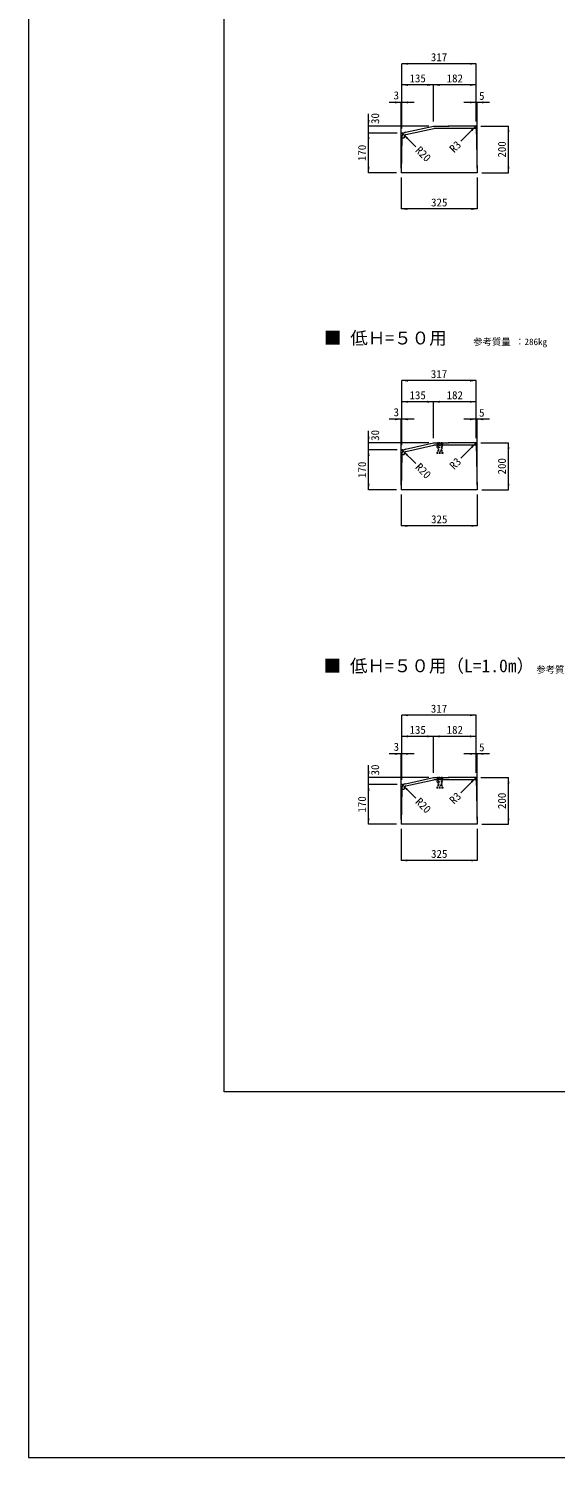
# Model space of a CAD drawing. Units: millimetres at full size. Extents: x 15356 to 28345, y 158 to 12089.
# Drawn here: x 15356 to 17606, y 158 to 6262 of the extents above; entities that cross this region are included whole.
import ezdxf
from ezdxf.enums import TextEntityAlignment as Align

# ---------------------------------------------------------------- set-up
doc = ezdxf.new("R2010")
doc.units = ezdxf.units.MM
doc.header["$LTSCALE"] = 15
doc.linetypes.add('USER1', pattern=[0.675, 0.375, -0.3])
for name, color, linetype, lineweight in [('(0-0)', 7, 'Continuous', 13), ('図枠', 1, 'Continuous', 13), ('寸法線', 7, 'Continuous', 9), ('本体', 2, 'Continuous', 20), ('枠', 5, 'Continuous', 5), ('補助線', 8, 'Continuous', 13), ('ｲﾝｻｰﾄ', 3, 'USER1', 5)]:
    doc.layers.add(name, color=color, linetype=linetype, lineweight=lineweight)
doc.styles.add('ＭＳ ゴシック', font='')
doc.styles.get('ＭＳ ゴシック').set_extended_font_data('MS Gothic')

# ---------------------------------------------------------------- blocks, each defined once
blk = doc.blocks.new('filled_arrow')
at = {"color": 0, "linetype": 'Continuous', "lineweight": -2}
blk.add_solid([(7.5, 1.25), (0, 0), (7.5, -1.25)], dxfattribs=at)

msp = doc.modelspace()

# ---------------------------------------------------------------- linework, layer by layer
at = {"layer": '図枠'}
for p, q in [((15355.7, 12088.6), (15355.7, 158.32)), ((15355.7, 158.32), (28345.16, 158.32))]:
    msp.add_line(p, q, dxfattribs=at)
at = {"layer": '寸法線'}
for p, q in [((17266.96, 6111.45), (16949.96, 6111.45)), ((16949.96, 5835.55), (16949.96, 6111.45)), ((17266.96, 5865.54), (17266.96, 6111.45)), ((17084.96, 6021.15), (16949.96, 6021.15)), ((16949.96, 5835.55), (16949.96, 6021.15)), ((17266.96, 6021.15), (17084.96, 6021.15)), ((17084.96, 5865.54), (17084.96, 6021.15)), ((17084.96, 5865.54), (17084.96, 6021.15)), ((17266.96, 5865.54), (17266.96, 6021.15)), ((17001.96, 5946.48), (16894.96, 5946.48)), ((16946.96, 5665.54), (16946.96, 5946.48)), ((16949.96, 5835.55), (16949.96, 5946.48)), ((17323.96, 5946.48), (17214.96, 5946.48)), ((17266.96, 5865.54), (17266.96, 5946.48)), ((17271.96, 5665.54), (17271.96, 5946.48)), ((16807.76, 5763.55), (16807.76, 5897.54)), ((17064.96, 5845.54), (16807.76, 5845.54)), ((16807.76, 5645.54), (16807.76, 5815.55)), ((16929.96, 5815.55), (16807.76, 5815.55)), ((16929.96, 5815.55), (16807.76, 5815.55)), ((16954.19, 5812.09), (17009.01, 5757.28)), ((17266.13, 5844.69), (17201.79, 5780.35)), ((17286.96, 5845.54), (17405.24, 5845.54)), ((17405.24, 5645.54), (17405.24, 5845.54)), ((16926.96, 5645.54), (16807.76, 5645.54)), ((16946.96, 5625.54), (16946.96, 5491.17)), ((17271.96, 5625.54), (17271.96, 5491.17)), ((17291.96, 5645.54), (17405.24, 5645.54)), ((17271.96, 5491.17), (16946.96, 5491.17)), ((17266.96, 4757.95), (16949.96, 4757.95)), ((16949.96, 4482.06), (16949.96, 4757.95)), ((17266.96, 4512.05), (17266.96, 4757.95)), ((17084.96, 4667.66), (16949.96, 4667.66)), ((16949.96, 4482.06), (16949.96, 4667.66)), ((17266.96, 4667.66), (17084.96, 4667.66)), ((17084.96, 4512.05), (17084.96, 4667.66)), ((17084.96, 4512.05), (17084.96, 4667.66)), ((17266.96, 4512.05), (17266.96, 4667.66)), ((17001.96, 4592.99), (16894.96, 4592.99)), ((16946.96, 4312.05), (16946.96, 4592.99)), ((16949.96, 4482.06), (16949.96, 4592.99)), ((17323.96, 4592.99), (17214.96, 4592.99)), ((17266.96, 4512.05), (17266.96, 4592.99)), ((17271.96, 4312.05), (17271.96, 4592.99)), ((16807.76, 4410.06), (16807.76, 4544.05)), ((17064.96, 4492.05), (16807.76, 4492.05)), ((16807.76, 4292.05), (16807.76, 4462.06)), ((16929.96, 4462.06), (16807.76, 4462.06)), ((16929.96, 4462.06), (16807.76, 4462.06)), ((16954.19, 4458.6), (17009.01, 4403.78)), ((17266.13, 4491.2), (17201.79, 4426.86)), ((17286.96, 4492.05), (17405.24, 4492.05)), ((17405.24, 4292.05), (17405.24, 4492.05)), ((16926.96, 4292.05), (16807.76, 4292.05)), ((17291.96, 4292.05), (17405.24, 4292.05)), ((16946.96, 4272.05), (16946.96, 4137.68)), ((17271.96, 4272.05), (17271.96, 4137.68)), ((17271.96, 4137.68), (16946.96, 4137.68)), ((17266.96, 3328.72), (16949.96, 3328.72)), ((16949.96, 3052.82), (16949.96, 3328.72)), ((17266.96, 3082.82), (17266.96, 3328.72)), ((17084.96, 3238.43), (16949.96, 3238.43)), ((16949.96, 3052.82), (16949.96, 3238.43)), ((17266.96, 3238.43), (17084.96, 3238.43)), ((17084.96, 3082.82), (17084.96, 3238.43)), ((17084.96, 3082.82), (17084.96, 3238.43)), ((17266.96, 3082.82), (17266.96, 3238.43)), ((16807.76, 2980.82), (16807.76, 3114.82)), ((17001.96, 3163.76), (16894.96, 3163.76)), ((16946.96, 2882.82), (16946.96, 3163.76)), ((16949.96, 3052.82), (16949.96, 3163.76)), ((17323.96, 3163.76), (17214.96, 3163.76)), ((17266.96, 3082.82), (17266.96, 3163.76)), ((17271.96, 2882.82), (17271.96, 3163.76)), ((17064.96, 3062.82), (16807.76, 3062.82)), ((17266.13, 3061.97), (17201.79, 2997.63)), ((17286.96, 3062.82), (17405.24, 3062.82)), ((17405.24, 2862.82), (17405.24, 3062.82)), ((16807.76, 2862.82), (16807.76, 3032.82)), ((16929.96, 3032.82), (16807.76, 3032.82)), ((16929.96, 3032.82), (16807.76, 3032.82)), ((16954.19, 3029.37), (17009.01, 2974.55)), ((16926.96, 2862.82), (16807.76, 2862.82)), ((16946.96, 2842.82), (16946.96, 2708.45)), ((17271.96, 2842.82), (17271.96, 2708.45)), ((17291.96, 2862.82), (17405.24, 2862.82)), ((17271.96, 2708.45), (16946.96, 2708.45))]:
    msp.add_line(p, q, dxfattribs=at)
at = {"layer": '本体'}
for p, q in [((16949.68, 5799.79), (16946.96, 5645.54)), ((16965.34, 5818.97), (17084.96, 5845.54)), ((17084.96, 5845.54), (17149.82, 5845.54)), ((17264.03, 5845.54), (17147.32, 5845.54)), ((17267.03, 5842.62), (17271.96, 5645.54)), ((17271.96, 5645.54), (16946.96, 5645.54)), ((16965.34, 4465.47), (17084.96, 4492.05)), ((17084.96, 4492.05), (17149.82, 4492.05)), ((17264.04, 4492.05), (17147.32, 4492.05)), ((17267.03, 4489.13), (17271.96, 4292.05)), ((16949.68, 4446.3), (16946.96, 4292.05)), ((17271.96, 4292.05), (16946.96, 4292.05)), ((16965.34, 3036.24), (17084.96, 3062.82)), ((17084.96, 3062.82), (17149.82, 3062.82)), ((17264.04, 3062.82), (17147.32, 3062.82)), ((17267.03, 3059.9), (17271.96, 2862.82)), ((16949.68, 3017.07), (16946.96, 2862.82)), ((17271.96, 2862.82), (16946.96, 2862.82))]:
    msp.add_line(p, q, dxfattribs=at)
at = {"layer": '本体', "color": 4, "lineweight": 5}
for p, q in [((16959.68, 5799.47), (16959.68, 5795.54)), ((16967.51, 5809.23), (17085.92, 5835.54)), ((17264.29, 5835.54), (17085.92, 5835.54)), ((16949.61, 5795.54), (16959.68, 5795.54)), ((16967.51, 4455.74), (17085.92, 4482.05)), ((17264.29, 4482.05), (17085.92, 4482.05)), ((16949.61, 4442.05), (16959.68, 4442.05)), ((16959.68, 4445.98), (16959.68, 4442.05)), ((16967.51, 3026.51), (17085.92, 3052.82)), ((17264.29, 3052.82), (17085.92, 3052.82)), ((16949.61, 3012.82), (16959.68, 3012.82)), ((16959.68, 3016.75), (16959.68, 3012.82))]:
    msp.add_line(p, q, dxfattribs=at)
at = {"layer": '本体'}
for centre, radius, start, end in [((16969.68, 5799.44), 20, 102.52679, 178.989), ((17264.03, 5842.54), 3, 1.43226, 90), ((16969.68, 4445.95), 20, 102.52679, 178.989), ((17264.04, 4489.05), 3, 1.43226, 90), ((17264.04, 3059.82), 3, 1.43226, 90), ((16969.68, 3016.72), 20, 102.52679, 178.989)]:
    msp.add_arc(centre, radius, start, end, dxfattribs=at)
at = {"layer": '本体', "color": 4, "lineweight": 5}
for centre, radius, start, end in [((16969.68, 5799.47), 10, 102.52854, 180), ((17264.29, 5832.54), 3, 1.43192, 90), ((16969.68, 4445.98), 10, 102.52854, 180), ((17264.29, 4479.05), 3, 1.43192, 90), ((17264.29, 3049.82), 3, 1.43192, 90), ((16969.68, 3016.75), 10, 102.52854, 180)]:
    msp.add_arc(centre, radius, start, end, dxfattribs=at)
at = {"layer": '枠', "lineweight": 20}
for p, q in [((16190.7, 1720.43), (16190.7, 8720.43)), ((21015.7, 1720.43), (16190.7, 1720.43))]:
    msp.add_line(p, q, dxfattribs=at)
at = {"layer": '補助線'}
for centre in [(16949.96, 5815.55), (17266.96, 5845.54), (16949.96, 4462.06), (17266.96, 4492.05), (17266.96, 3062.82), (16949.96, 3032.82)]:
    msp.add_circle(centre, 2, dxfattribs=at)
at = {"layer": 'ｲﾝｻｰﾄ'}
for p, q in [((17125.21, 4482.8), (17098.71, 4482.8)), ((17098.71, 4482.8), (17098.71, 4481.3)), ((17125.21, 4481.3), (17098.71, 4481.3)), ((17101.21, 4492.05), (17099.96, 4482.8)), ((17101.21, 4472.05), (17099.96, 4481.3)), ((17122.71, 4492.05), (17101.21, 4492.05)), ((17122.71, 4472.05), (17101.21, 4472.05)), ((17103.71, 4492.05), (17103.71, 4451.05)), ((17120.21, 4487.05), (17103.71, 4487.05)), ((17106.71, 4487.05), (17106.71, 4457.05)), ((17117.21, 4457.05), (17106.71, 4457.05)), ((17117.21, 4487.05), (17117.21, 4457.05)), ((17120.21, 4492.05), (17120.21, 4451.05)), ((17122.71, 4492.05), (17123.96, 4482.8)), ((17122.71, 4472.05), (17123.96, 4481.3)), ((17125.21, 4482.8), (17125.21, 4481.3)), ((17099.21, 4451.05), (17099.21, 4447.05)), ((17124.71, 4451.05), (17099.21, 4451.05)), ((17124.71, 4447.05), (17099.21, 4447.05)), ((17124.71, 4451.05), (17124.71, 4447.05)), ((17125.21, 3053.57), (17098.71, 3053.57)), ((17098.71, 3053.57), (17098.71, 3052.07)), ((17125.21, 3052.07), (17098.71, 3052.07)), ((17101.21, 3062.82), (17099.96, 3053.57)), ((17101.21, 3042.82), (17099.96, 3052.07)), ((17122.71, 3062.82), (17101.21, 3062.82)), ((17103.71, 3062.82), (17103.71, 3021.82)), ((17120.21, 3057.82), (17103.71, 3057.82)), ((17106.71, 3057.82), (17106.71, 3027.82)), ((17117.21, 3057.82), (17117.21, 3027.82)), ((17120.21, 3062.82), (17120.21, 3021.82)), ((17122.71, 3062.82), (17123.96, 3053.57)), ((17122.71, 3042.82), (17123.96, 3052.07)), ((17125.21, 3053.57), (17125.21, 3052.07)), ((17099.21, 3021.82), (17099.21, 3017.82)), ((17124.71, 3021.82), (17099.21, 3021.82)), ((17124.71, 3017.82), (17099.21, 3017.82)), ((17122.71, 3042.82), (17101.21, 3042.82)), ((17117.21, 3027.82), (17106.71, 3027.82)), ((17124.71, 3021.82), (17124.71, 3017.82))]:
    msp.add_line(p, q, dxfattribs=at)

# ---------------------------------------------------------------- block references
at = {"layer": '寸法線', "xscale": 3.47, "yscale": 3.47}
for p in [(16949.96, 6111.45), (16949.96, 6021.15), (17084.96, 6021.15), (16949.96, 5946.48), (17271.96, 5946.48), (16946.96, 5491.17), (16949.96, 4757.95), (16949.96, 4667.66), (17084.96, 4667.66), (16949.96, 4592.99), (17271.96, 4592.99), (16946.96, 4137.68), (16949.96, 3328.72), (16949.96, 3238.43), (17084.96, 3238.43), (16949.96, 3163.76), (17271.96, 3163.76), (16946.96, 2708.45)]:
    msp.add_blockref('filled_arrow', p, dxfattribs=at)
for p, rotation in [((17266.96, 6111.45), 180), ((17084.96, 6021.15), 180), ((17266.96, 6021.15), 180), ((16946.96, 5946.48), 180), ((17266.96, 5946.48), 180), ((16807.76, 5845.54), 90), ((16807.76, 5815.55), 270), ((16807.76, 5815.55), 270), ((16954.19, 5812.09), 315), ((17266.13, 5844.69), 225), ((17405.24, 5845.54), 270), ((16807.76, 5645.54), 90), ((17405.24, 5645.54), 90), ((17271.96, 5491.17), 180), ((17266.96, 4757.95), 180), ((17084.96, 4667.66), 180), ((17266.96, 4667.66), 180), ((16946.96, 4592.99), 180), ((17266.96, 4592.99), 180), ((16807.76, 4492.05), 90), ((16807.76, 4462.06), 270), ((16807.76, 4462.06), 270), ((16954.19, 4458.6), 315), ((17266.13, 4491.2), 225), ((17405.24, 4492.05), 270), ((16807.76, 4292.05), 90), ((17405.24, 4292.05), 90), ((17271.96, 4137.68), 180), ((17266.96, 3328.72), 180), ((17084.96, 3238.43), 180), ((17266.96, 3238.43), 180), ((16946.96, 3163.76), 180), ((17266.96, 3163.76), 180), ((16807.76, 3062.82), 90), ((17266.13, 3061.97), 225), ((17405.24, 3062.82), 270), ((16807.76, 3032.82), 270), ((16807.76, 3032.82), 270), ((16954.19, 3029.37), 315), ((16807.76, 2862.82), 90), ((17405.24, 2862.82), 90), ((17271.96, 2708.45), 180)]:
    msp.add_blockref('filled_arrow', p, dxfattribs=dict(at, rotation=rotation))

# ---------------------------------------------------------------- texts
at = {"layer": '(0-0)', "style": 'ＭＳ ゴシック'}
for s, height, p in [('■ 低Ｈ=５０用', 54.99, (16616.85, 4896.04)), ('参考質量 ：286kg', 28.48, (17254.85, 4901.13)), ('■ 低Ｈ=５０用（L=1.0m）', 54.99, (16615.49, 3495.88)), ('参考質量 ：143kg', 28.48, (17524.35, 3500.96))]:
    msp.add_text(s, height=height, dxfattribs=at).set_placement(p, align=Align.BOTTOM_LEFT)
at = {"layer": '寸法線', "style": 'ＭＳ ゴシック'}
for s, p in [('317', (17108.46, 6139.45)), ('135', (17017.46, 6049.15)), ('182', (17175.96, 6049.15)), ('3', (16926.24, 5976.48)), ('5', (17291.35, 5974.48)), ('325', (17109.46, 5519.17)), ('317', (17108.46, 4785.95)), ('135', (17017.46, 4695.66)), ('182', (17175.96, 4695.66)), ('3', (16926.24, 4622.99)), ('5', (17291.35, 4620.99)), ('325', (17109.46, 4165.68)), ('317', (17108.46, 3356.72)), ('135', (17017.46, 3266.43)), ('182', (17175.96, 3266.43)), ('3', (16926.24, 3193.76)), ('5', (17291.35, 3191.76)), ('325', (17109.46, 2736.45))]:
    msp.add_text(s, height=34.18, dxfattribs=at).set_placement(p, align=Align.MIDDLE_CENTER)
for s, p in [('30', (16835.76, 5877.56)), ('170', (16779.76, 5730.55)), ('200', (17377.24, 5745.54)), ('30', (16835.76, 4524.06)), ('170', (16779.76, 4377.05)), ('200', (17377.24, 4392.05)), ('30', (16835.76, 3094.83)), ('200', (17377.24, 2962.82)), ('170', (16779.76, 2947.82))]:
    msp.add_text(s, height=34.18, rotation=90, dxfattribs=at).set_placement(p, align=Align.MIDDLE_CENTER)
for p in [(17028.81, 5762.93), (17028.81, 4409.44), (17028.81, 2980.21)]:
    msp.add_text('R20', height=34.18, rotation=315, dxfattribs=at).set_placement(p, align=Align.TOP_LEFT)
for p in [(17181.99, 5786.01), (17181.99, 4432.51), (17181.99, 3003.28)]:
    msp.add_text('R3', height=34.18, rotation=45, dxfattribs=at).set_placement(p, align=Align.TOP_RIGHT)

doc.saveas('drawing.dxf')
